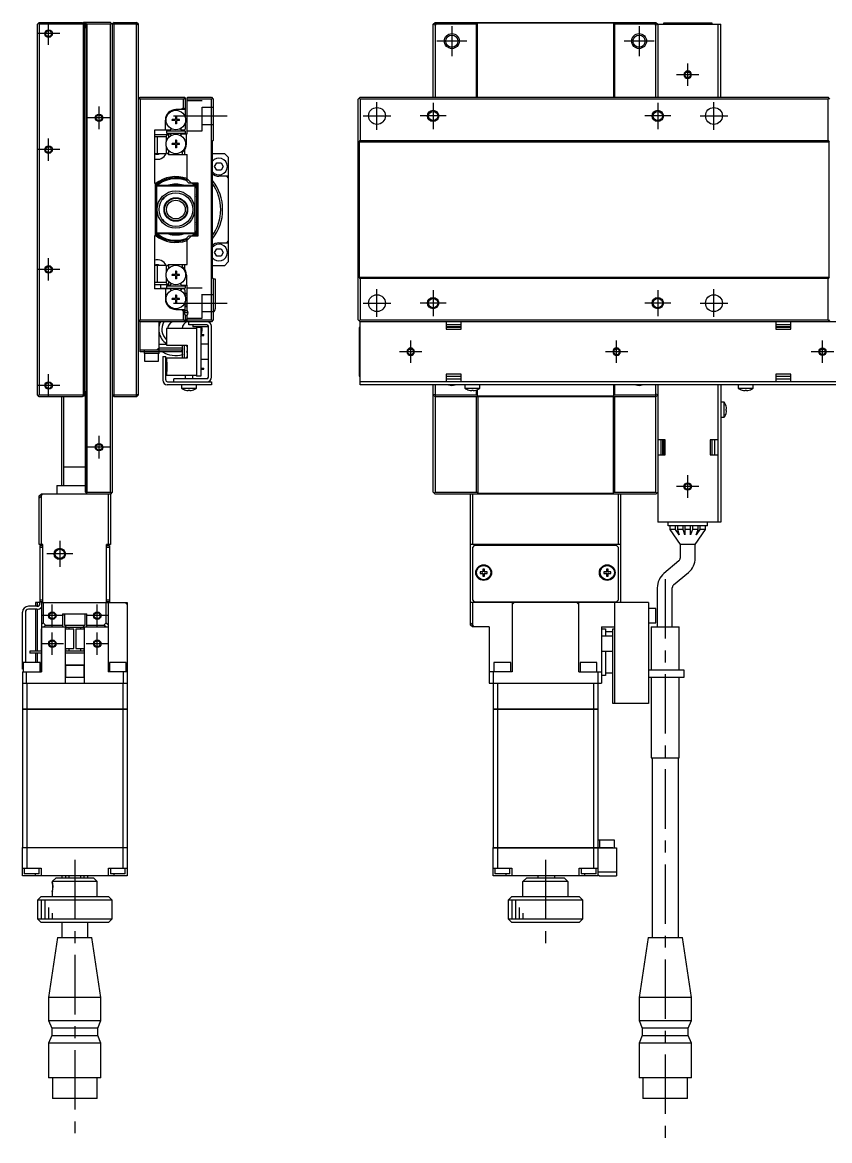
# Model space of a CAD drawing. Extents: x 0 to 790, y -8 to 458.
# Drawn here: x 405.6 to 621.2, y 79.2 to 378 of the extents above; entities that cross this region are included whole.
import ezdxf

# ---------------------------------------------------------------- set-up
doc = ezdxf.new("R2010")
doc.units = 0
doc.header["$LTSCALE"] = 0.5
doc.linetypes.add('CENTER', pattern=[50.8, 31.75, -6.35, 6.35, -6.35])
doc.linetypes.add('DASHED', pattern=[19.05, 12.7, -6.35])
for name, color, linetype in [('MSM_CENTER', 1, 'CENTER'), ('MSM_CONTINUOUS', 7, 'CONTINUOUS'), ('MSM_DASHED', 4, 'DASHED'), ('MSM_NARROW', 5, 'CONTINUOUS')]:
    doc.layers.add(name, color=color, linetype=linetype)

msp = doc.modelspace()

# ---------------------------------------------------------------- linework, layer by layer
at = {"layer": 'MSM_CENTER'}
for p, q in [((412.61, 372), (412.61, 378)), ((520.33, 377), (520.33, 369)), ((570.33, 377), (570.33, 369)), ((415.61, 375), (409.61, 375)), ((524.33, 373), (516.33, 373)), ((574.33, 373), (566.33, 373)), ((583.33, 361), (583.33, 367)), ((586.33, 364), (580.33, 364)), ((500.33, 349.3), (500.33, 356.7)), ((515.33, 356.5), (515.33, 349.5)), ((575.33, 356.5), (575.33, 349.5)), ((590.33, 349.3), (590.33, 356.7)), ((426.11, 349.5), (426.11, 355.5)), ((445.98, 353), (460.3, 353)), ((496.63, 353), (504.03, 353)), ((518.83, 353), (511.83, 353)), ((578.83, 353), (571.83, 353)), ((586.63, 353), (594.03, 353)), ((429.11, 352.5), (423.11, 352.5)), ((412.61, 341), (412.61, 347)), ((415.61, 344), (409.61, 344)), ((412.61, 309), (412.61, 315)), ((415.61, 312), (409.61, 312)), ((500.33, 299.3), (500.33, 306.7)), ((515.33, 306.5), (515.33, 299.5)), ((575.33, 306.5), (575.33, 299.5)), ((590.33, 299.3), (590.33, 306.7)), ((445.98, 303), (460.3, 303)), ((496.63, 303), (504.03, 303)), ((518.83, 303), (511.83, 303)), ((578.83, 303), (571.83, 303)), ((586.63, 303), (594.03, 303)), ((509.33, 287), (509.33, 293)), ((564.33, 287), (564.33, 293)), ((619.33, 287), (619.33, 293)), ((512.33, 290), (506.33, 290)), ((567.33, 290), (561.33, 290)), ((622.33, 290), (616.33, 290)), ((412.61, 278), (412.61, 284)), ((415.61, 281), (409.61, 281)), ((426.11, 261.5), (426.11, 267.5)), ((429.11, 264.5), (423.11, 264.5)), ((583.33, 251), (583.33, 257)), ((586.33, 254), (580.33, 254)), ((415.61, 239.5), (415.61, 232.5)), ((419.11, 236), (412.11, 236)), ((577.33, 229.25), (577.33, 79.25)), ((413.61, 216.5), (413.61, 222.5)), ((425.61, 216.5), (425.61, 222.5)), ((416.61, 219.5), (410.61, 219.5)), ((428.61, 219.5), (422.61, 219.5)), ((413.61, 209), (413.61, 215)), ((425.61, 209), (425.61, 215)), ((416.61, 212), (410.61, 212)), ((428.61, 212), (422.61, 212)), ((419.61, 154.25), (419.61, 79.25)), ((545.33, 154.25), (545.33, 129.25))]:
    msp.add_line(p, q, dxfattribs=at)
at = {"layer": 'MSM_CONTINUOUS'}
for p, q in [((409.61, 377.5), (410.11, 378)), ((409.61, 278.5), (409.61, 377.5)), ((410.11, 377.5), (409.86, 377.75)), ((410.11, 378), (421.61, 378)), ((410.11, 377.5), (410.11, 278.5)), ((421.91, 377.5), (410.11, 377.5)), ((421.61, 378), (422.11, 377.5)), ((421.71, 377.9), (421.91, 377.9)), ((421.81, 377.9), (421.91, 378)), ((429.11, 378), (421.91, 378)), ((422.01, 377.6), (421.91, 377.5)), ((421.91, 278.5), (421.91, 377.5)), ((422.11, 377.5), (422.11, 278.5)), ((422.11, 376.6), (422.41, 376.6)), ((422.21, 376.9), (422.21, 377.6)), ((422.41, 376.6), (422.41, 378)), ((422.61, 252.4), (422.61, 378)), ((422.81, 377.5), (422.61, 377.7)), ((422.81, 377.5), (422.81, 252.5)), ((429.11, 377.5), (422.81, 377.5)), ((429.11, 378), (429.61, 377.5)), ((429.36, 377.75), (429.11, 377.5)), ((429.11, 252.5), (429.11, 377.5)), ((430.11, 378), (429.61, 377.5)), ((429.61, 377.5), (429.61, 252.5)), ((436.11, 377.5), (429.61, 377.5)), ((430.11, 378), (436.11, 378)), ((430.11, 278), (430.11, 378)), ((436.61, 377.5), (436.11, 378)), ((436.11, 278), (436.11, 378)), ((436.61, 377.29), (436.11, 377.5)), ((436.61, 278.5), (436.61, 377.5)), ((515.33, 377.5), (515.83, 378)), ((515.33, 358), (515.33, 377.5)), ((515.83, 377.29), (515.33, 377.5)), ((516.04, 377.5), (515.83, 378)), ((515.83, 378), (574.83, 378)), ((516.04, 377.5), (515.83, 377.29)), ((515.83, 377.29), (515.83, 358)), ((526.88, 377.5), (516.04, 377.5)), ((526.88, 377.5), (527.18, 377.8)), ((526.88, 358), (526.88, 377.5)), ((527.18, 358), (527.18, 377.8)), ((563.48, 377.8), (527.18, 377.8)), ((563.48, 377.8), (563.48, 358)), ((563.48, 377.8), (563.78, 377.5)), ((563.78, 377.5), (563.78, 358)), ((574.63, 377.5), (563.78, 377.5)), ((574.83, 378), (574.63, 377.5)), ((574.83, 377.29), (574.63, 377.5)), ((574.83, 378), (575.33, 377.5)), ((575.33, 377.5), (574.83, 377.29)), ((574.83, 358), (574.83, 377.29)), ((575.33, 377.5), (575.33, 358)), ((575.33, 377.5), (592.13, 377.5)), ((576.83, 377.8), (576.83, 377.5)), ((589.83, 377.8), (576.83, 377.8)), ((589.83, 377.5), (589.83, 377.8)), ((591.33, 377.5), (591.33, 358)), ((592.13, 358), (592.13, 377.5)), ((436.61, 357.5), (437.11, 358)), ((437.11, 357.5), (436.86, 357.75)), ((437.11, 358), (448.91, 358)), ((437.11, 357.5), (437.11, 298.5)), ((448.61, 357.5), (437.11, 357.5)), ((449.01, 357.9), (448.61, 357.5)), ((448.61, 355.2), (448.61, 357.5)), ((449.11, 357.8), (448.91, 358)), ((449.11, 357.8), (449.11, 352.61)), ((449.61, 357.8), (449.81, 358)), ((449.61, 348.2), (449.61, 357.8)), ((456.11, 357.5), (449.61, 357.5)), ((449.81, 358), (456.11, 358)), ((456.11, 358), (456.61, 357.5)), ((456.36, 357.75), (456.11, 357.5)), ((456.11, 298.5), (456.11, 357.5)), ((456.61, 357.5), (456.61, 346.4)), ((495.83, 358), (495.33, 357.5)), ((495.33, 298.5), (495.33, 357.5)), ((495.58, 357.75), (495.83, 357.5)), ((495.83, 358), (620.83, 358)), ((620.83, 357.5), (495.83, 357.5)), ((495.83, 357.5), (495.83, 346.4)), ((621.33, 357.5), (620.83, 358)), ((620.83, 357.5), (621.08, 357.75)), ((620.83, 346.4), (620.83, 357.5)), ((446.76, 352.9), (446.47, 352.9)), ((446.47, 352.9), (446.47, 352.1)), ((449.11, 354.7), (446.61, 354.7)), ((446.76, 352.9), (446.76, 352.1)), ((448.61, 355.2), (448.11, 354.7)), ((448.97, 354.7), (448.61, 355.2)), ((443.81, 349.2), (443.81, 351.9)), ((445.29, 349.58), (445.07, 349.2)), ((446.41, 352.04), (445.61, 352.04)), ((445.61, 351.75), (445.61, 352.04)), ((446.41, 351.75), (445.61, 351.75)), ((446.14, 352.04), (446.14, 351.75)), ((446.76, 352.37), (446.47, 352.37)), ((446.47, 351.69), (446.47, 350.9)), ((446.47, 351.43), (446.76, 351.43)), ((446.76, 350.9), (446.47, 350.9)), ((446.76, 351.69), (446.76, 350.9)), ((447.61, 352.04), (446.82, 352.04)), ((447.61, 351.75), (446.82, 351.75)), ((447.08, 352.04), (447.08, 351.75)), ((447.61, 351.75), (447.61, 352.04)), ((449.11, 351.19), (449.11, 349.5)), ((440.91, 349.2), (440.91, 335)), ((445.07, 349.2), (440.91, 349.2)), ((440.91, 348), (444.41, 348)), ((444.11, 347.45), (440.91, 347.45)), ((441.61, 347.45), (441.61, 342.95)), ((444.11, 349), (444.11, 348.4)), ((444.11, 349), (449.11, 349)), ((444.11, 348.4), (449.11, 348.4)), ((444.61, 348.2), (444.11, 347.7)), ((444.11, 346.21), (444.11, 347.7)), ((444.61, 348.2), (444.61, 347.16)), ((444.61, 348.2), (445.07, 348.2)), ((445.07, 348.2), (445.15, 348.06)), ((445.18, 348), (445.19, 348)), ((447.94, 347.82), (448.16, 348.2)), ((448.04, 348), (448.04, 348)), ((448.16, 349.2), (448.08, 349.34)), ((448.81, 349.2), (448.16, 349.2)), ((448.16, 348.2), (449.61, 348.2)), ((448.81, 349.2), (449.11, 349.5)), ((449.11, 349), (449.11, 348.4)), ((449.41, 345.5), (449.41, 348.2)), ((444.11, 342.95), (444.11, 344.79)), ((444.61, 343.84), (444.61, 342.7)), ((446.41, 345.64), (445.61, 345.64)), ((445.61, 345.35), (445.61, 345.64)), ((446.41, 345.35), (445.61, 345.35)), ((446.14, 345.64), (446.14, 345.35)), ((446.76, 346.5), (446.47, 346.5)), ((446.47, 346.5), (446.47, 345.7)), ((446.76, 345.97), (446.47, 345.97)), ((446.47, 345.29), (446.47, 344.5)), ((446.47, 345.03), (446.76, 345.03)), ((446.76, 344.5), (446.47, 344.5)), ((446.76, 346.5), (446.76, 345.7)), ((446.76, 345.29), (446.76, 344.5)), ((447.61, 345.64), (446.82, 345.64)), ((447.61, 345.35), (446.82, 345.35)), ((447.08, 345.64), (447.08, 345.35)), ((447.61, 345.35), (447.61, 345.64)), ((448.91, 343.9), (448.91, 342.7)), ((456.31, 346.1), (456.61, 346.4)), ((456.31, 346.1), (456.31, 309.9)), ((495.53, 346.1), (495.83, 346.4)), ((495.53, 346.1), (621.13, 346.1)), ((495.53, 346.1), (495.53, 309.9)), ((495.83, 346.4), (620.83, 346.4)), ((620.83, 346.4), (621.13, 346.1)), ((621.13, 309.9), (621.13, 346.1)), ((440.91, 342.95), (444.11, 342.95)), ((444.11, 343.2), (444.61, 342.7)), ((444.61, 342.7), (449.61, 342.7)), ((448.41, 342.7), (448.41, 343.36)), ((449.61, 335.5), (449.61, 342.7)), ((456.31, 343), (459.61, 343)), ((460.61, 342), (459.61, 343)), ((460.61, 342), (460.61, 314)), ((456.96, 339.5), (457.54, 340.5)), ((457.54, 338.5), (456.96, 339.5)), ((457.54, 340.5), (458.69, 340.5)), ((458.69, 338.5), (457.54, 338.5)), ((458.69, 340.5), (459.27, 339.5)), ((459.27, 339.5), (458.69, 338.5)), ((440.91, 335), (441.11, 335)), ((441.11, 335), (441.11, 321)), ((449.61, 336.21), (450.82, 335)), ((450.11, 335), (449.61, 335.5)), ((452.61, 335), (450.11, 335)), ((452.61, 321), (452.61, 335)), ((460.61, 336.9), (458.11, 336.9)), ((460.11, 336.9), (460.61, 336.4)), ((441.11, 333.7), (441.91, 334.5)), ((441.41, 334), (441.41, 322)), ((451.61, 334.2), (441.61, 334.2)), ((441.91, 334.5), (451.31, 334.5)), ((451.31, 334.5), (452.11, 333.7)), ((451.81, 322), (451.81, 334)), ((452.11, 333.7), (452.11, 322.3)), ((443.05, 330.75), (443.19, 330.75)), ((443.19, 330.75), (443.41, 330.97)), ((443.19, 330.75), (443.19, 330.92)), ((443.41, 331.16), (443.41, 330.97)), ((443.19, 325.25), (443.05, 325.25)), ((443.19, 325.08), (443.19, 325.25)), ((443.41, 325.02), (443.19, 325.25)), ((443.41, 325.02), (443.41, 324.84)), ((441.11, 321), (440.91, 321)), ((440.91, 321), (440.91, 306.8)), ((441.11, 322.3), (441.91, 321.5)), ((441.61, 321.8), (451.61, 321.8)), ((451.31, 321.5), (441.91, 321.5)), ((450.82, 321), (449.61, 319.79)), ((449.61, 320.5), (450.11, 321)), ((449.61, 313.3), (449.61, 320.5)), ((450.11, 321), (452.61, 321)), ((451.31, 321.5), (452.11, 322.3)), ((456.96, 316.5), (457.54, 317.5)), ((457.54, 317.5), (458.69, 317.5)), ((458.11, 319.1), (460.61, 319.1)), ((458.69, 317.5), (459.27, 316.5)), ((460.61, 319.6), (460.11, 319.1)), ((457.54, 315.5), (456.96, 316.5)), ((458.69, 315.5), (457.54, 315.5)), ((459.27, 316.5), (458.69, 315.5)), ((459.61, 313), (460.61, 314)), ((444.11, 313.05), (440.91, 313.05)), ((441.61, 313.05), (441.61, 308.55)), ((444.61, 313.3), (444.11, 312.8)), ((444.11, 311.21), (444.11, 313.05)), ((444.61, 313.3), (444.61, 312.16)), ((444.61, 313.3), (449.61, 313.3)), ((446.76, 311.5), (446.47, 311.5)), ((446.47, 311.5), (446.47, 310.7)), ((446.76, 310.97), (446.47, 310.97)), ((446.76, 311.5), (446.76, 310.7)), ((448.41, 312.64), (448.41, 313.3)), ((448.91, 313.3), (448.91, 312.1)), ((459.61, 313), (456.31, 313)), ((440.91, 308.55), (444.11, 308.55)), ((440.91, 308), (444.41, 308)), ((442.61, 306.8), (442.61, 308)), ((444.11, 308.3), (444.11, 309.79)), ((444.11, 308.3), (444.61, 307.8)), ((444.61, 308.84), (444.61, 307.8)), ((444.61, 307.8), (444.61, 307.6)), ((444.61, 307.8), (445.07, 307.8)), ((445.15, 307.94), (445.07, 307.8)), ((445.18, 308), (445.19, 308)), ((446.41, 310.64), (445.61, 310.64)), ((445.61, 310.35), (445.61, 310.64)), ((446.41, 310.35), (445.61, 310.35)), ((446.14, 310.64), (446.14, 310.35)), ((446.47, 310.29), (446.47, 309.5)), ((446.47, 310.03), (446.76, 310.03)), ((446.76, 309.5), (446.47, 309.5)), ((446.76, 310.29), (446.76, 309.5)), ((447.61, 310.64), (446.82, 310.64)), ((447.61, 310.35), (446.82, 310.35)), ((447.08, 310.64), (447.08, 310.35)), ((447.61, 310.35), (447.61, 310.64)), ((448.16, 307.8), (447.94, 308.18)), ((448.04, 308), (448.04, 308)), ((448.04, 308), (448.04, 308)), ((448.16, 307.8), (449.61, 307.8)), ((448.54, 307.6), (448.54, 307.8)), ((449.41, 310.5), (449.41, 307.8)), ((449.61, 301.06), (449.61, 307.8)), ((456.61, 309.6), (456.31, 309.9)), ((456.61, 309.6), (456.61, 298.5)), ((456.61, 309.5), (457.11, 309.5)), ((457.11, 309.5), (457.11, 301.5)), ((495.53, 309.9), (621.13, 309.9)), ((495.83, 309.6), (495.53, 309.9)), ((495.83, 309.6), (495.83, 298.5)), ((620.83, 309.6), (495.83, 309.6)), ((621.13, 309.9), (620.83, 309.6)), ((620.83, 298.5), (620.83, 309.6)), ((445.07, 306.8), (440.91, 306.8)), ((444.19, 306.92), (442.61, 306.92)), ((443.81, 306.8), (443.81, 304.1)), ((444.11, 307.6), (444.11, 307)), ((444.11, 307.6), (449.11, 307.6)), ((444.11, 307), (449.11, 307)), ((444.31, 307), (444.26, 306.95)), ((445.07, 306.8), (445.29, 306.42)), ((446.76, 305.1), (446.47, 305.1)), ((446.47, 305.1), (446.47, 304.3)), ((446.76, 305.1), (446.76, 304.3)), ((448.04, 306.6), (448.04, 306.58)), ((448.08, 306.66), (448.16, 306.8)), ((448.81, 306.8), (448.16, 306.8)), ((448.54, 306.8), (448.54, 307)), ((449.11, 306.5), (448.81, 306.8)), ((449.11, 307.6), (449.11, 307)), ((449.11, 304.81), (449.11, 306.5)), ((449.61, 305.6), (449.11, 305.6)), ((449.61, 305.1), (449.11, 305.1)), ((446.41, 304.24), (445.61, 304.24)), ((445.61, 303.95), (445.61, 304.24)), ((446.41, 303.95), (445.61, 303.95)), ((446.14, 304.24), (446.14, 303.95)), ((446.76, 304.57), (446.47, 304.57)), ((446.47, 303.89), (446.47, 303.1)), ((446.47, 303.63), (446.76, 303.63)), ((446.76, 303.1), (446.47, 303.1)), ((446.76, 303.89), (446.76, 303.1)), ((447.61, 304.24), (446.82, 304.24)), ((447.61, 303.95), (446.82, 303.95)), ((447.08, 304.24), (447.08, 303.95)), ((447.61, 303.95), (447.61, 304.24)), ((449.11, 301.06), (449.11, 303.39)), ((449.61, 302), (449.11, 302)), ((446.61, 301.3), (449.11, 301.3)), ((448.11, 301.3), (448.61, 300.8)), ((448.61, 300.8), (448.97, 301.3)), ((448.61, 298.5), (448.61, 300.8)), ((448.87, 300.5), (449.86, 300.5)), ((449.06, 301), (449.66, 301)), ((449.11, 299.74), (449.11, 298.2)), ((449.61, 298.2), (449.61, 299.74)), ((437.11, 298), (436.61, 298.5)), ((436.86, 298.25), (437.11, 298.5)), ((437.11, 298.5), (448.61, 298.5)), ((448.91, 298), (437.11, 298)), ((437.11, 290), (437.11, 298)), ((442.11, 289.5), (442.11, 298)), ((452.11, 296.25), (444.11, 296.25)), ((444.11, 296.25), (444.11, 291.75)), ((448.61, 298.5), (449.01, 298.1)), ((448.91, 298), (449.11, 298.2)), ((449.68, 298.13), (449.04, 298.13)), ((449.61, 298.5), (456.11, 298.5)), ((449.81, 298), (449.61, 298.2)), ((456.11, 298), (449.81, 298)), ((450.11, 297.2), (450.11, 298)), ((454.91, 297.2), (450.11, 297.2)), ((451.11, 297.2), (451.11, 296.7)), ((455.11, 296.7), (451.11, 296.7)), ((453.31, 296.5), (452.11, 296.5)), ((452.11, 296.5), (452.11, 283.5)), ((453.31, 296.5), (453.31, 283.5)), ((455.11, 296.7), (455.11, 297.15)), ((455.31, 283.2), (455.31, 296.8)), ((456.11, 298.5), (456.36, 298.25)), ((456.61, 298.5), (456.11, 298)), ((456.11, 283.2), (456.11, 296.8)), ((495.33, 298.5), (495.83, 298)), ((495.83, 296.5), (495.53, 296.5)), ((495.53, 296.5), (495.53, 283.5)), ((495.83, 298.5), (495.58, 298.25)), ((495.83, 298.5), (620.83, 298.5)), ((628.83, 298), (495.83, 298)), ((495.83, 281.2), (495.83, 298)), ((518.83, 298), (518.83, 296)), ((522.83, 297.2), (518.83, 297.2)), ((522.83, 296.7), (518.83, 296.7)), ((522.83, 296.5), (518.83, 296.5)), ((518.83, 296), (522.83, 296)), ((522.83, 296), (522.83, 298)), ((606.83, 298), (606.83, 296)), ((610.83, 297.2), (606.83, 297.2)), ((610.83, 296.7), (606.83, 296.7)), ((610.83, 296.5), (606.83, 296.5)), ((606.83, 296), (610.83, 296)), ((610.83, 296), (610.83, 298)), ((621.08, 298.25), (620.83, 298.5)), ((620.83, 298), (621.33, 298.5)), ((453.31, 294.62), (454.11, 294.62)), ((453.31, 294.37), (454.11, 294.37)), ((454.11, 294.37), (454.11, 294.62)), ((437.11, 290.5), (448.11, 290.5)), ((448.11, 290), (437.11, 290)), ((438.11, 290.5), (438.11, 289.5)), ((442.11, 291), (441.61, 290.5)), ((442.11, 292), (444.11, 292)), ((448.26, 291), (442.11, 291)), ((444.11, 291.75), (449.61, 291.75)), ((448.11, 290.5), (448.11, 290)), ((448.26, 291.75), (448.26, 290)), ((448.41, 288.25), (448.41, 291.75)), ((448.91, 288.25), (448.91, 291.75)), ((449.61, 291.75), (449.61, 288.25)), ((455.31, 292), (453.31, 292)), ((442.11, 289.5), (438.11, 289.5)), ((438.21, 289.5), (438.21, 287.5)), ((438.21, 287.5), (442.01, 287.5)), ((442.01, 287.5), (442.01, 289.5)), ((443.11, 288.7), (443.91, 288.7)), ((443.11, 288.7), (443.11, 282.4)), ((443.91, 282.5), (443.91, 288.7)), ((449.61, 288.25), (444.11, 288.25)), ((444.11, 288.25), (444.11, 287.25)), ((444.11, 287.25), (444.21, 287.25)), ((444.21, 287.25), (444.21, 284.75)), ((453.31, 288), (455.31, 288)), ((444.21, 286.45), (444.11, 286.45)), ((444.11, 286.45), (444.11, 285.55)), ((444.21, 286.07), (444.11, 286.07)), ((444.21, 285.92), (444.11, 285.92)), ((444.21, 285.55), (444.11, 285.55)), ((444.11, 284.75), (444.21, 284.75)), ((444.11, 284.75), (444.11, 283.75)), ((453.31, 285.62), (454.11, 285.62)), ((453.31, 285.37), (454.11, 285.37)), ((454.11, 285.37), (454.11, 285.62)), ((522.83, 284), (518.83, 284)), ((518.83, 284), (518.83, 282)), ((522.83, 282), (522.83, 284)), ((610.83, 284), (606.83, 284)), ((606.83, 284), (606.83, 282)), ((610.83, 282), (610.83, 284)), ((444.11, 283.75), (452.11, 283.75)), ((456.11, 281.2), (444.31, 281.2)), ((444.41, 282), (456.11, 282)), ((446.11, 282), (446.11, 282.8)), ((454.91, 282.8), (446.11, 282.8)), ((448.11, 281.2), (448.11, 280.3)), ((449.11, 283.75), (449.11, 282.8)), ((451.11, 282.8), (451.11, 283.75)), ((453.31, 283.5), (452.11, 283.5)), ((452.11, 280.3), (452.11, 281.2)), ((456.11, 282), (456.11, 281.2)), ((495.53, 283.5), (495.83, 283.5)), ((628.83, 282), (495.83, 282)), ((628.83, 281.2), (495.83, 281.2)), ((515.33, 252.5), (515.33, 281.2)), ((515.83, 281.2), (515.83, 278.71)), ((518.83, 283.5), (522.83, 283.5)), ((518.83, 282.8), (522.83, 282.8)), ((523.83, 281.2), (523.83, 280.3)), ((527.83, 280.3), (527.83, 281.2)), ((563.48, 281.2), (563.48, 278.2)), ((563.78, 281.2), (563.78, 278.5)), ((574.83, 278.71), (574.83, 281.2)), ((575.33, 281.2), (575.33, 244.5)), ((591.33, 281.2), (591.33, 244.5)), ((592.13, 281.2), (592.13, 244.5)), ((596.83, 281.2), (596.83, 280.3)), ((600.83, 280.3), (600.83, 281.2)), ((606.83, 283.5), (610.83, 283.5)), ((606.83, 282.8), (610.83, 282.8)), ((410.11, 278), (409.61, 278.5)), ((409.86, 278.25), (410.11, 278.5)), ((410.11, 278.5), (421.91, 278.5)), ((421.61, 278), (410.11, 278)), ((416.11, 254.3), (416.11, 278)), ((416.61, 278), (416.61, 254.3)), ((422.11, 278.5), (421.61, 278)), ((421.91, 278.1), (421.71, 278.1)), ((421.91, 278.5), (422.01, 278.4)), ((422.11, 279.4), (422.51, 279.4)), ((422.21, 278.4), (422.21, 279.1)), ((422.51, 252.5), (422.51, 279.4)), ((429.61, 278.5), (430.11, 278)), ((429.61, 278.5), (436.11, 278.5)), ((436.11, 278), (430.11, 278)), ((436.11, 278.5), (436.61, 278.71)), ((436.11, 278), (436.61, 278.5)), ((448.11, 280.3), (452.11, 280.3)), ((449.16, 279.74), (449.18, 279.74)), ((449.91, 279.74), (450.31, 279.74)), ((449.91, 279.61), (449.91, 279.74)), ((450.31, 279.74), (450.31, 279.61)), ((451.04, 279.74), (451.06, 279.74)), ((515.33, 278.5), (515.83, 278.71)), ((515.83, 278), (515.33, 278.5)), ((515.83, 278.71), (516.04, 278.5)), ((515.83, 278), (516.04, 278.5)), ((515.83, 278), (515.83, 252.5)), ((574.83, 278), (515.83, 278)), ((516.04, 278.5), (526.88, 278.5)), ((523.83, 280.3), (527.83, 280.3)), ((524.88, 279.74), (524.9, 279.74)), ((525.63, 279.74), (526.03, 279.74)), ((525.63, 279.61), (525.63, 279.74)), ((526.03, 279.74), (526.03, 279.61)), ((526.76, 279.74), (526.78, 279.74)), ((526.88, 278.5), (526.88, 279.78)), ((527.18, 278.2), (526.88, 278.5)), ((526.93, 252.5), (526.93, 278)), ((527.18, 278.2), (527.18, 279.9)), ((527.18, 278.2), (563.48, 278.2)), ((527.23, 278), (527.23, 252.2)), ((563.43, 278), (563.43, 252.2)), ((563.78, 278.5), (563.48, 278.2)), ((563.73, 278), (563.73, 252.5)), ((563.78, 278.5), (574.63, 278.5)), ((574.63, 278.5), (574.83, 278.71)), ((574.63, 278.5), (574.83, 278)), ((575.33, 278.5), (574.83, 278.71)), ((575.33, 278.5), (574.83, 278)), ((574.83, 252.5), (574.83, 278)), ((596.83, 280.3), (600.83, 280.3)), ((597.88, 279.74), (597.9, 279.74)), ((598.63, 279.74), (599.03, 279.74)), ((598.63, 279.61), (598.63, 279.74)), ((599.03, 279.74), (599.03, 279.61)), ((599.76, 279.74), (599.78, 279.74)), ((593.03, 276.5), (592.13, 276.5)), ((593.03, 272.5), (593.03, 276.5)), ((593.59, 275.43), (593.59, 275.45)), ((592.13, 272.5), (593.03, 272.5)), ((593.59, 274.7), (593.72, 274.7)), ((593.59, 274.3), (593.59, 274.7)), ((593.72, 274.3), (593.59, 274.3)), ((593.59, 273.55), (593.59, 273.57)), ((577.33, 266.5), (575.33, 266.5)), ((576.13, 266.5), (576.13, 262.5)), ((576.63, 266.5), (576.63, 262.5)), ((576.83, 266.5), (576.83, 262.5)), ((577.33, 262.5), (577.33, 266.5)), ((589.33, 266.5), (589.33, 262.5)), ((591.33, 266.5), (589.33, 266.5)), ((589.83, 262.5), (589.83, 266.5)), ((590.53, 262.5), (590.53, 266.5)), ((575.33, 262.5), (577.33, 262.5)), ((589.33, 262.5), (591.33, 262.5)), ((416.61, 259.3), (422.51, 259.3)), ((414.86, 254.3), (422.51, 254.3)), ((414.86, 254.3), (414.86, 252)), ((410.11, 251.5), (410.61, 252)), ((410.11, 238.5), (410.11, 251.5)), ((410.61, 251.39), (410.11, 250.89)), ((410.92, 252), (410.61, 251.39)), ((429.11, 252), (410.61, 252)), ((410.61, 251.39), (410.61, 238.5)), ((422.51, 252.5), (423.01, 252)), ((422.66, 252.35), (422.81, 252.5)), ((422.81, 252.5), (429.11, 252.5)), ((428.61, 238.5), (428.61, 252)), ((429.11, 252.5), (429.36, 252.25)), ((429.61, 252.5), (429.11, 252)), ((429.11, 252), (429.11, 238.5)), ((515.33, 252.5), (515.83, 252)), ((515.58, 252.25), (515.83, 252.5)), ((515.83, 252.5), (526.93, 252.5)), ((574.83, 252), (515.83, 252)), ((525.33, 217), (525.33, 252)), ((525.83, 252), (525.83, 238.5)), ((527.23, 252.2), (526.93, 252.5)), ((527.23, 252.2), (563.43, 252.2)), ((563.73, 252.5), (563.43, 252.2)), ((563.73, 252.5), (574.83, 252.5)), ((564.83, 238.5), (564.83, 252)), ((565.33, 252), (565.33, 223)), ((574.83, 252.5), (575.08, 252.25)), ((574.83, 252), (575.33, 252.5)), ((592.13, 244.5), (575.33, 244.5)), ((578.08, 243.5), (578.08, 244.5)), ((588.58, 243.5), (578.08, 243.5)), ((578.58, 243.5), (578.58, 242.5)), ((578.58, 242.5), (581.33, 238.5)), ((580.08, 242.5), (578.58, 242.5)), ((580.08, 242.5), (580.08, 243.5)), ((581.08, 241.05), (580.08, 242.5)), ((580.58, 243.5), (580.58, 242.5)), ((580.58, 242.5), (581.08, 241.05)), ((582.08, 242.5), (580.58, 242.5)), ((582.08, 242.5), (582.08, 243.5)), ((582.58, 241.05), (582.08, 242.5)), ((582.58, 243.5), (582.58, 241.05)), ((584.08, 242.5), (582.58, 242.5)), ((584.08, 241.05), (584.08, 243.5)), ((584.58, 242.5), (584.08, 241.05)), ((584.58, 243.5), (584.58, 242.5)), ((586.08, 242.5), (584.58, 242.5)), ((585.33, 238.5), (588.08, 242.5)), ((585.58, 241.05), (586.08, 242.5)), ((586.58, 242.5), (585.58, 241.05)), ((586.08, 242.5), (586.08, 243.5)), ((586.58, 243.5), (586.58, 242.5)), ((588.08, 242.5), (586.58, 242.5)), ((588.08, 242.5), (588.08, 243.5)), ((588.58, 243.5), (588.58, 244.5)), ((411.11, 238.5), (410.11, 238.5)), ((410.31, 238.2), (411.11, 238.2)), ((410.31, 238.2), (410.31, 222.8)), ((411.11, 237.7), (410.31, 237.7)), ((411.11, 223), (411.11, 238.5)), ((428.11, 223), (428.11, 238.5)), ((429.11, 238.5), (428.11, 238.5)), ((428.11, 238.2), (428.91, 238.2)), ((428.91, 237.7), (428.11, 237.7)), ((428.91, 238.2), (428.91, 223.2)), ((565.33, 238.5), (525.33, 238.5)), ((526.33, 238.2), (525.83, 237.7)), ((525.83, 237.7), (525.83, 223.7)), ((564.33, 238.2), (526.33, 238.2)), ((531.08, 238.5), (531.08, 238.2)), ((531.58, 238.5), (531.58, 238.2)), ((537.08, 238.2), (537.08, 238.5)), ((540.53, 238.5), (540.33, 238.3)), ((550.33, 238.3), (540.33, 238.3)), ((540.33, 238.3), (540.33, 238.2)), ((550.33, 238.3), (550.13, 238.5)), ((550.33, 238.2), (550.33, 238.3)), ((553.58, 238.5), (553.58, 238.2)), ((559.08, 238.2), (559.08, 238.5)), ((559.58, 238.2), (559.58, 238.5)), ((564.83, 237.7), (564.33, 238.2)), ((564.83, 223.7), (564.83, 237.7)), ((585.33, 238.5), (581.33, 238.5)), ((581.33, 238.5), (581.33, 234.9)), ((585.33, 234.9), (585.33, 238.5)), ((580.98, 234.13), (576.99, 230.79)), ((528.59, 231.24), (527.91, 231.24)), ((527.91, 230.76), (528.59, 230.76)), ((528.59, 231.92), (528.59, 231.24)), ((528.59, 230.76), (528.59, 230.08)), ((529.07, 231.24), (529.07, 231.92)), ((529.75, 231.24), (529.07, 231.24)), ((529.07, 230.76), (529.75, 230.76)), ((529.07, 230.08), (529.07, 230.76)), ((561.59, 231.24), (560.91, 231.24)), ((560.91, 230.76), (561.59, 230.76)), ((561.59, 231.92), (561.59, 231.24)), ((561.59, 230.76), (561.59, 230.08)), ((562.07, 231.24), (562.07, 231.92)), ((562.75, 231.24), (562.07, 231.24)), ((562.07, 230.76), (562.75, 230.76)), ((562.07, 230.08), (562.07, 230.76)), ((579.56, 227.72), (583.55, 231.07)), ((575.2, 226.96), (575.2, 216.5)), ((579.2, 216.5), (579.2, 226.96)), ((409.51, 222), (407.21, 222)), ((409.51, 221.2), (407.21, 221.2)), ((409.11, 223), (409.11, 222)), ((410.31, 223), (409.11, 223)), ((409.11, 221.2), (409.11, 210)), ((409.61, 222.01), (409.61, 223)), ((409.61, 210), (409.61, 221.2)), ((410.31, 223.7), (411.11, 223.7)), ((411.11, 223.2), (410.31, 223.2)), ((410.71, 223), (433.61, 223)), ((410.71, 223), (410.71, 204.5)), ((411.21, 223), (411.21, 217.61)), ((428.01, 217.61), (428.01, 223)), ((428.11, 223.7), (428.91, 223.7)), ((428.91, 223.2), (428.11, 223.2)), ((428.51, 223), (428.51, 204.5)), ((433.11, 223), (433.61, 222.5)), ((433.61, 223), (433.61, 194.55)), ((572.83, 223), (525.33, 223)), ((525.83, 223.7), (526.33, 223.2)), ((525.83, 223), (525.83, 217.11)), ((526.33, 223.2), (564.33, 223.2)), ((531.08, 223.2), (531.08, 223)), ((535.33, 223.2), (535.33, 223)), ((536.33, 223.2), (536.33, 223)), ((536.43, 222.5), (536.93, 223)), ((536.43, 223), (536.43, 204.5)), ((537.83, 223.2), (537.83, 223)), ((552.83, 223), (552.83, 223.2)), ((553.73, 223), (554.23, 222.5)), ((554.23, 204.5), (554.23, 223)), ((554.33, 223.2), (554.33, 223)), ((555.33, 223), (555.33, 223.2)), ((559.58, 223), (559.58, 223.2)), ((563.83, 196), (563.83, 223)), ((564.33, 223.2), (564.83, 223.7)), ((572.83, 223), (572.83, 196)), ((574.83, 221.4), (572.83, 221.4)), ((574.83, 217.6), (574.83, 221.4)), ((405.61, 205.2), (405.61, 220.4)), ((406.41, 220.4), (406.41, 207)), ((416.36, 220), (422.86, 220)), ((416.36, 220), (416.36, 216.5)), ((416.86, 220), (416.86, 217)), ((422.36, 217), (422.36, 220)), ((422.86, 216.5), (422.86, 220)), ((410.61, 216), (410.61, 210)), ((410.71, 216), (410.61, 216)), ((410.71, 217.11), (411.21, 217.61)), ((410.71, 216.5), (417.12, 216.5)), ((411.21, 217.61), (411.82, 217)), ((411.82, 217), (411.32, 216.5)), ((411.82, 217), (416.36, 217)), ((416.86, 217), (422.36, 217)), ((417.01, 216.5), (417.01, 201.5)), ((417.01, 216.4), (422.21, 216.4)), ((417.11, 216), (417.01, 216)), ((419.36, 215.9), (417.01, 215.9)), ((417.11, 216.4), (417.11, 215.9)), ((417.33, 217), (417.12, 216.5)), ((418.11, 215.9), (418.11, 216.4)), ((419.36, 210.7), (419.36, 215.9)), ((419.86, 215.9), (419.86, 210.7)), ((422.21, 215.9), (419.86, 215.9)), ((421.11, 216.4), (421.11, 215.9)), ((422.1, 216.5), (421.89, 217)), ((422.1, 216.5), (428.51, 216.5)), ((422.11, 215.9), (422.11, 216.4)), ((422.21, 216), (422.11, 216)), ((422.21, 201.5), (422.21, 216.5)), ((422.86, 217), (427.4, 217)), ((427.4, 217), (428.01, 217.61)), ((427.9, 216.5), (427.4, 217)), ((428.01, 217.61), (428.51, 217.11)), ((525.33, 217.61), (525.83, 217.11)), ((525.83, 216.5), (525.33, 217)), ((525.83, 217.11), (526.14, 216.5)), ((530.33, 216.5), (525.83, 216.5)), ((530.33, 216.5), (530.33, 201.5)), ((560.33, 216.5), (563.83, 216.5)), ((560.33, 216.5), (560.33, 201.5)), ((560.33, 216), (561.33, 216)), ((561.33, 216), (561.33, 214)), ((561.33, 215.25), (563.33, 215.25)), ((563.33, 196), (563.33, 216)), ((563.33, 216), (563.83, 216)), ((572.83, 217.6), (574.83, 217.6)), ((573.58, 216.5), (581.08, 216.5)), ((573.58, 216.5), (573.58, 205)), ((581.08, 205), (581.08, 216.5)), ((563.33, 214), (560.33, 214)), ((410.71, 210), (407.61, 210)), ((407.61, 210), (407.61, 209.5)), ((410.71, 209.5), (407.61, 209.5)), ((409.11, 209.5), (409.11, 207)), ((409.61, 207), (409.61, 209.5)), ((410.61, 209.5), (410.61, 204.5)), ((417.01, 210.7), (419.36, 210.7)), ((422.21, 210), (417.01, 210)), ((422.21, 209.5), (417.01, 209.5)), ((417.11, 210.7), (417.11, 210)), ((418.11, 210), (418.11, 210.7)), ((419.86, 210.7), (422.21, 210.7)), ((421.11, 210.7), (421.11, 210)), ((422.11, 210), (422.11, 210.7)), ((560.33, 210), (563.33, 210)), ((561.33, 210), (561.33, 203.5)), ((410.36, 207), (405.86, 207)), ((405.86, 207), (405.86, 204.5)), ((410.36, 204.5), (410.36, 207)), ((417.01, 206.4), (422.21, 206.4)), ((422.21, 206.2), (417.01, 206.2)), ((417.11, 206.2), (417.11, 203)), ((422.11, 203), (422.11, 206.2)), ((433.36, 207), (428.86, 207)), ((428.86, 207), (428.86, 204.5)), ((433.36, 204.5), (433.36, 207)), ((536.08, 207), (531.58, 207)), ((531.58, 207), (531.58, 204.5)), ((536.08, 204.5), (536.08, 207)), ((559.08, 207), (554.58, 207)), ((554.58, 207), (554.58, 204.5)), ((559.08, 204.5), (559.08, 207)), ((405.61, 205.7), (405.86, 205.7)), ((405.86, 205.2), (405.61, 205.2)), ((405.61, 204.5), (405.61, 194.55)), ((405.61, 204.5), (410.71, 204.5)), ((406.61, 204.5), (406.61, 201.5)), ((433.61, 204.5), (428.51, 204.5)), ((432.61, 201.5), (432.61, 204.5)), ((536.43, 204.5), (530.33, 204.5)), ((531.33, 204.5), (531.33, 194.55)), ((554.23, 204.5), (560.33, 204.5)), ((559.33, 204.5), (559.33, 194.55)), ((561.33, 203.5), (560.33, 203.5)), ((561.33, 204.25), (563.33, 204.25)), ((572.83, 205), (582.33, 205)), ((582.33, 205), (582.33, 203)), ((405.61, 201.5), (433.61, 201.5)), ((406.77, 201.5), (406.77, 194.55)), ((422.21, 203), (417.01, 203)), ((432.46, 201.5), (432.46, 194.55)), ((530.33, 201.5), (560.33, 201.5)), ((532.49, 201.5), (532.49, 194.55)), ((558.18, 201.5), (558.18, 194.55)), ((582.33, 203), (572.83, 203)), ((573.58, 203), (573.58, 181.5)), ((581.08, 181.5), (581.08, 203)), ((405.61, 194.55), (433.61, 194.55)), ((405.61, 194.5), (405.61, 157.55)), ((433.61, 194.5), (405.61, 194.5)), ((405.62, 194.5), (405.62, 194.55)), ((406.77, 194.5), (406.77, 194.55)), ((406.77, 194.5), (406.77, 157.55)), ((432.45, 194.5), (432.45, 194.55)), ((432.46, 194.5), (432.46, 157.55)), ((433.6, 194.5), (433.6, 194.55)), ((433.61, 194.5), (433.61, 157.55)), ((531.33, 194.55), (559.33, 194.55)), ((531.33, 194.5), (531.33, 157.55)), ((559.33, 194.5), (531.33, 194.5)), ((531.34, 194.5), (531.34, 194.55)), ((532.49, 194.5), (532.49, 194.55)), ((532.49, 194.5), (532.49, 157.55)), ((558.17, 194.5), (558.17, 194.55)), ((558.18, 194.5), (558.18, 157.55)), ((559.32, 194.5), (559.32, 194.55)), ((559.33, 194.5), (559.33, 157.55)), ((572.83, 196), (563.33, 196)), ((573.58, 181.5), (581.08, 181.5)), ((573.83, 181.5), (573.83, 133.5)), ((580.83, 133.5), (580.83, 181.5)), ((563.73, 159.5), (559.33, 159.5)), ((559.83, 157.55), (559.83, 159.5)), ((563.73, 157.5), (563.73, 159.5)), ((405.61, 157.55), (433.61, 157.55)), ((405.61, 150), (405.61, 157.5)), ((433.61, 157.5), (405.61, 157.5)), ((405.62, 157.5), (405.62, 157.55)), ((406.77, 157.5), (406.77, 157.55)), ((406.77, 157.5), (406.77, 152)), ((432.45, 157.5), (432.45, 157.55)), ((432.46, 157.5), (432.46, 152)), ((433.6, 157.5), (433.6, 157.55)), ((433.61, 157.5), (433.61, 150)), ((531.33, 157.55), (563.33, 157.55)), ((531.33, 157.5), (564.33, 157.5)), ((531.33, 150), (531.33, 157.5)), ((531.34, 157.5), (531.34, 157.55)), ((532.49, 157.5), (532.49, 157.55)), ((532.49, 157.5), (532.49, 152)), ((558.17, 157.5), (558.17, 157.55)), ((558.18, 157.5), (558.18, 152)), ((559.32, 157.5), (559.32, 157.55)), ((559.33, 157.5), (559.33, 150)), ((563.33, 157.55), (563.33, 157.5)), ((564.33, 157.5), (564.33, 151.05)), ((405.61, 152), (410.61, 152)), ((433.61, 150), (405.61, 150)), ((406.11, 152), (406.11, 150.5)), ((410.11, 150.5), (406.11, 150.5)), ((409.11, 150), (409.11, 150.5)), ((410.11, 150.5), (410.11, 152)), ((410.61, 152), (410.61, 150)), ((413.61, 148.5), (414.61, 149.5)), ((414.61, 149.5), (424.61, 149.5)), ((416.11, 150), (416.11, 149.5)), ((417.11, 150), (417.11, 149.5)), ((418.11, 149.5), (418.11, 150)), ((421.11, 150), (421.11, 149.5)), ((422.11, 149.5), (422.11, 150)), ((423.11, 149.5), (423.11, 150)), ((424.61, 149.5), (425.61, 148.5)), ((428.61, 150), (428.61, 152)), ((428.61, 152), (433.61, 152)), ((429.11, 152), (429.11, 150.5)), ((433.11, 150.5), (429.11, 150.5)), ((430.11, 150), (430.11, 150.5)), ((433.11, 150.5), (433.11, 152)), ((531.33, 152), (536.33, 152)), ((559.33, 150), (531.33, 150)), ((531.83, 152), (531.83, 150.5)), ((535.83, 150.5), (531.83, 150.5)), ((534.83, 150), (534.83, 150.5)), ((535.83, 150.5), (535.83, 152)), ((536.33, 152), (536.33, 150)), ((540.33, 149.5), (539.33, 148.5)), ((540.33, 149.5), (550.33, 149.5)), ((543.33, 150), (543.33, 149.5)), ((547.83, 149.5), (547.83, 150)), ((551.33, 148.5), (550.33, 149.5)), ((554.33, 150), (554.33, 152)), ((554.33, 152), (559.33, 152)), ((554.83, 152), (554.83, 150.5)), ((558.83, 150.5), (554.83, 150.5)), ((555.83, 150), (555.83, 150.5)), ((558.83, 150.5), (558.83, 152)), ((559.33, 151.05), (564.33, 151.05)), ((564.33, 151), (559.33, 151)), ((559.33, 150.2), (559.63, 150.2)), ((559.63, 150.2), (559.63, 150)), ((559.63, 150), (564.33, 150)), ((564.28, 151), (564.28, 151.05)), ((564.33, 151), (564.33, 150)), ((425.61, 148.5), (413.61, 148.5)), ((413.61, 148.25), (413.61, 148.25)), ((425.61, 144.5), (425.61, 148.5)), ((539.33, 144.5), (539.33, 148.5)), ((551.33, 148.5), (539.33, 148.5)), ((551.33, 148.5), (551.33, 144.5)), ((410.61, 144.5), (409.61, 143.5)), ((429.61, 143.5), (409.61, 143.5)), ((409.61, 143.5), (409.61, 138.5)), ((410.61, 144.5), (428.61, 144.5)), ((413.61, 145.5), (413.61, 144.5)), ((429.61, 143.5), (428.61, 144.5)), ((429.61, 138.5), (429.61, 143.5)), ((536.33, 144.5), (535.33, 143.5)), ((555.33, 143.5), (535.33, 143.5)), ((535.33, 143.5), (535.33, 138.5)), ((536.33, 144.5), (554.33, 144.5)), ((555.33, 143.5), (554.33, 144.5)), ((555.33, 138.5), (555.33, 143.5)), ((409.61, 138.5), (429.61, 138.5)), ((409.61, 138.5), (410.61, 137.5)), ((428.61, 137.5), (410.61, 137.5)), ((416.11, 137.5), (416.11, 133.5)), ((423.11, 133.5), (423.11, 137.5)), ((428.61, 137.5), (429.61, 138.5)), ((535.33, 138.5), (555.33, 138.5)), ((535.33, 138.5), (536.33, 137.5)), ((554.33, 137.5), (536.33, 137.5)), ((554.33, 137.5), (555.33, 138.5)), ((415.04, 133.5), (412.61, 117.5)), ((415.04, 133.5), (424.18, 133.5)), ((426.61, 117.5), (424.18, 133.5)), ((572.76, 133.5), (570.33, 117.5)), ((572.76, 133.5), (581.9, 133.5)), ((584.33, 117.5), (581.9, 133.5)), ((426.61, 117.5), (412.61, 117.5)), ((412.61, 117.5), (412.61, 111.3)), ((426.61, 111.3), (426.61, 117.5)), ((570.33, 117.5), (570.33, 111.3)), ((584.33, 117.5), (570.33, 117.5)), ((584.33, 111.3), (584.33, 117.5)), ((412.61, 111.3), (426.61, 111.3)), ((412.61, 111.3), (413.46, 109.3)), ((425.76, 109.3), (426.61, 111.3)), ((570.33, 111.3), (571.18, 109.3)), ((570.33, 111.3), (584.33, 111.3)), ((583.48, 109.3), (584.33, 111.3)), ((425.76, 109.3), (413.46, 109.3)), ((413.46, 109.3), (413.46, 107.3)), ((425.76, 107.3), (425.76, 109.3)), ((571.18, 109.3), (571.18, 107.3)), ((583.48, 109.3), (571.18, 109.3)), ((583.48, 107.3), (583.48, 109.3)), ((413.46, 107.3), (412.61, 105.3)), ((426.61, 105.3), (412.61, 105.3)), ((412.61, 105.3), (412.61, 96)), ((413.46, 107.3), (425.76, 107.3)), ((426.61, 105.3), (425.76, 107.3)), ((426.61, 96), (426.61, 105.3)), ((571.18, 107.3), (570.33, 105.3)), ((570.33, 105.3), (570.33, 96)), ((584.33, 105.3), (570.33, 105.3)), ((571.18, 107.3), (583.48, 107.3)), ((584.33, 105.3), (583.48, 107.3)), ((584.33, 96), (584.33, 105.3)), ((426.61, 96), (412.61, 96)), ((413.66, 96), (413.66, 90.5)), ((425.56, 90.5), (425.56, 96)), ((584.33, 96), (570.33, 96)), ((571.38, 96), (571.38, 90.5)), ((583.28, 90.5), (583.28, 96)), ((425.56, 90.5), (413.66, 90.5)), ((583.28, 90.5), (571.38, 90.5))]:
    msp.add_line(p, q, dxfattribs=at)
for centre, radius in [((412.61, 375), 0.783), ((520.33, 373), 1.62), ((570.33, 373), 1.62), ((583.33, 364), 0.783), ((426.11, 352.5), 0.783), ((446.61, 351.9), 2.6), ((500.33, 353), 2.25), ((515.33, 353), 1.23), ((575.33, 353), 1.23), ((590.33, 353), 2.25), ((446.61, 345.5), 2.6), ((412.61, 344), 0.783), ((446.61, 328), 5), ((446.61, 328), 4.5), ((446.61, 328), 3.15), ((446.61, 328), 3), ((412.61, 312), 0.783), ((446.61, 310.5), 2.6), ((446.61, 304.1), 2.6), ((500.33, 303), 2.25), ((590.33, 303), 2.25), ((515.33, 303), 1.23), ((575.33, 303), 1.23), ((509.33, 290), 0.783), ((564.33, 290), 0.783), ((619.33, 290), 0.783), ((412.61, 281), 0.783), ((426.11, 264.5), 0.783), ((583.33, 254), 0.783), ((415.61, 236), 1.23), ((528.83, 231), 2.1), ((561.83, 231), 2.1), ((528.83, 231), 1.9), ((561.83, 231), 1.9), ((413.61, 219.5), 0.783), ((425.61, 219.5), 0.783), ((413.61, 212), 0.783), ((425.61, 212), 0.783)]:
    msp.add_circle(centre, radius, dxfattribs=at)
for centre, radius, start, end in [((421.91, 377.6), 0.3, 0, 90), ((421.91, 376.9), 0.3, 311.8103, 0), ((446.61, 351.9), 2.8, 90, 180), ((446.61, 348.7), 1.59, 143.8028, 169.1069), ((446.73, 348.58), 1.75, 142.994, 145.4948), ((446.41, 352.1), 0.06, 270, 0), ((446.41, 351.69), 0.06, 0, 90), ((446.82, 352.1), 0.06, 180, 270), ((446.82, 351.69), 0.06, 90, 180), ((446.5, 348.58), 1.75, 25.4948, 37.006), ((446.61, 348.7), 1.59, 10.8931, 36.1972), ((446.61, 348.7), 1.59, 190.8931, 216.1972), ((446.73, 348.81), 1.75, 205.4948, 217.006), ((446.61, 348.7), 1.59, 323.8028, 349.1069), ((446.5, 348.81), 1.75, 322.994, 325.4948), ((446.41, 345.7), 0.06, 270, 0), ((446.41, 345.29), 0.06, 0, 90), ((446.82, 345.7), 0.06, 180, 270), ((446.82, 345.29), 0.06, 90, 180), ((446.61, 345.5), 2.8, 310.0052, 0), ((441.61, 344), 2.6, 254.3815, 336.1812), ((458.11, 339.5), 2.25, 216.8699, 143.1301), ((458.11, 339.5), 2.6, 226.1869, 270), ((446.61, 328), 8.8, 70.0677, 128.6822), ((446.61, 328), 8.5, 69.3327, 130.3202), ((446.61, 328), 8.2, 68.5399, 132.1236), ((446.61, 328), 6.8, 72.9174, 107.0826), ((446.61, 328), 8.2, 42.9703, 58.6119), ((446.61, 328), 8.5, 45.0991, 55.4397), ((446.61, 328), 8.8, 47.0141, 52.6982), ((446.61, 328), 12.5, 320.8958, 39.1042), ((446.61, 328), 12, 323.9334, 36.0666), ((446.61, 328), 6.8, 28.0725, 36.0189), ((446.61, 328), 6.5, 22.6199, 32.2042), ((446.61, 328), 6.5, 327.7958, 337.3801), ((446.61, 328), 6.8, 323.9811, 331.9275), ((446.61, 328), 8.2, 227.8764, 291.4601), ((446.61, 328), 8.5, 229.6798, 290.6673), ((446.61, 328), 8.8, 231.3178, 289.9323), ((446.61, 328), 6.8, 252.9174, 287.0826), ((446.61, 328), 8.2, 301.3881, 317.0297), ((446.61, 328), 8.5, 304.5603, 314.9009), ((446.61, 328), 8.8, 307.3018, 312.9859), ((458.11, 316.5), 2.6, 90, 133.8131), ((458.11, 316.5), 2.25, 216.8699, 143.1301), ((441.61, 312), 2.6, 23.8188, 105.6185), ((446.41, 310.7), 0.06, 270, 0), ((446.82, 310.7), 0.06, 180, 270), ((446.61, 310.5), 2.8, 0, 49.9948), ((446.61, 307.3), 1.59, 143.8028, 169.1069), ((446.73, 307.18), 1.75, 142.994, 154.5052), ((446.41, 310.29), 0.06, 0, 90), ((446.82, 310.29), 0.06, 90, 180), ((446.5, 307.18), 1.75, 34.5052, 37.006), ((446.61, 307.3), 1.59, 10.8931, 36.1972), ((444.19, 307.02), 0.1, 270, 315), ((446.61, 307.3), 1.59, 190.8931, 216.1972), ((446.73, 307.41), 1.75, 214.5052, 217.006), ((446.61, 307.3), 1.59, 323.8028, 349.1069), ((446.5, 307.41), 1.75, 322.994, 334.5052), ((446.61, 304.1), 2.8, 180, 270), ((446.41, 304.3), 0.06, 270, 0), ((446.41, 303.89), 0.06, 0, 90), ((446.82, 304.3), 0.06, 180, 270), ((446.82, 303.89), 0.06, 90, 180), ((446.61, 296), 7, 64.6231, 69.0752), ((449.86, 300.4), 1, 138.5904, 221.4096), ((446.61, 296), 4.57, 48.9699, 58.5423), ((446.61, 296), 3.75, 36.8699, 48.1897), ((448.86, 300.4), 1, 318.5904, 41.4096), ((456.11, 301.5), 1, 299.9999, 0), ((446.61, 296), 4.57, 154.0468, 169.9589), ((446.61, 296), 3.75, 147.769, 228.1897), ((446.41, 296.13), 2, 110.6386, 176.513), ((450.26, 296.13), 2, 104.826, 176.513), ((450.26, 296.13), 2, 10.7091, 16.608), ((446.61, 296), 7, 348.6718, 5.7392), ((454.91, 296.8), 1.2, 0, 90), ((454.91, 296.8), 0.4, 0, 90), ((446.61, 296), 4.57, 190.0411, 236.8354), ((446.61, 296), 7, 343.165, 346.5767), ((446.61, 296), 7, 229.9948, 231.7868), ((446.61, 296), 7, 238.9973, 284.9006), ((450.26, 290), 2, 157.6684, 202.3316), ((449.71, 291.5), 0.25, 113.5782, 246.4218), ((449.71, 290), 0.25, 113.5782, 246.4218), ((449.71, 288.5), 0.25, 113.5782, 246.4218), ((444.31, 282.4), 1.2, 180, 270), ((444.41, 282.5), 0.5, 180, 270), ((454.91, 283.2), 0.4, 270, 0), ((454.91, 283.2), 1.2, 270, 0), ((421.91, 278.4), 0.3, 270, 0), ((421.91, 279.1), 0.3, 0, 48.1897), ((450.11, 282.8), 3.2, 231.3178, 252.73), ((450.11, 282.8), 3.19, 253.0947, 266.4097), ((450.11, 282.8), 3.19, 273.5903, 286.9053), ((450.11, 282.8), 3.2, 287.27, 308.6822), ((525.83, 282.8), 3.2, 231.3178, 252.73), ((525.83, 282.8), 3.19, 253.0947, 266.4097), ((525.83, 282.8), 3.19, 273.5903, 286.9053), ((525.83, 282.8), 3.2, 287.27, 308.6822), ((598.83, 282.8), 3.2, 231.3178, 252.73), ((598.83, 282.8), 3.19, 253.0947, 266.4097), ((598.83, 282.8), 3.19, 273.5903, 286.9053), ((598.83, 282.8), 3.2, 287.27, 308.6822), ((590.53, 274.5), 3.2, 17.27, 38.6822), ((590.53, 274.5), 3.19, 3.5903, 16.9053), ((590.53, 274.5), 3.2, 321.3178, 342.73), ((590.53, 274.5), 3.19, 343.0947, 356.4096), ((580.33, 234.9), 1, 310, 0), ((580.33, 234.9), 5, 310, 0), ((528.83, 231), 0.95, 165.3667, 194.6333), ((528.83, 231), 0.365, 138.8496, 221.1504), ((528.83, 231), 0.95, 75.3667, 104.6333), ((528.83, 231), 0.365, 48.8496, 131.1504), ((528.83, 231), 0.365, 228.8496, 311.1504), ((528.83, 231), 0.95, 255.3667, 284.6333), ((528.83, 231), 0.365, 318.8496, 41.1504), ((528.83, 231), 0.95, 345.3667, 14.6333), ((561.83, 231), 0.95, 165.3667, 194.6333), ((561.83, 231), 0.365, 138.8496, 221.1504), ((561.83, 231), 0.95, 75.3667, 104.6333), ((561.83, 231), 0.365, 48.8496, 131.1504), ((561.83, 231), 0.365, 228.8496, 311.1504), ((561.83, 231), 0.95, 255.3667, 284.6333), ((561.83, 231), 0.365, 318.8496, 41.1504), ((561.83, 231), 0.95, 345.3667, 14.6333), ((580.2, 226.96), 5, 130, 180), ((580.2, 226.96), 1, 130, 180), ((407.21, 220.4), 1.6, 90, 180), ((407.21, 220.4), 0.8, 90, 180), ((409.51, 222.8), 0.8, 270, 0), ((409.51, 222.8), 1.6, 270, 318.5903), ((407.74, 147), 6, 347.976, 12.024)]:
    msp.add_arc(centre, radius, start, end, dxfattribs=at)
at = {"layer": 'MSM_DASHED'}
for p, q in [((453.61, 357), (449.61, 357)), ((453.61, 349), (453.61, 357)), ((456.61, 355.25), (453.61, 355.25)), ((453.61, 350.75), (456.61, 350.75)), ((449.61, 349), (453.61, 349)), ((453.61, 307), (449.61, 307)), ((453.61, 299), (453.61, 307)), ((456.61, 305.25), (453.61, 305.25)), ((449.61, 299), (453.61, 299)), ((453.61, 300.75), (456.61, 300.75))]:
    msp.add_line(p, q, dxfattribs=at)
at = {"layer": 'MSM_NARROW'}
for p, q in [((410.61, 143.5), (410.61, 138.5)), ((411.61, 143.5), (411.61, 138.5)), ((413.67, 145.74), (413.61, 145.5)), ((536.33, 143.5), (536.33, 138.5)), ((537.33, 143.5), (537.33, 138.5)), ((412.61, 141.5), (412.61, 138.5)), ((538.33, 141.5), (538.33, 138.5)), ((413.61, 140), (413.61, 138.5)), ((539.33, 140), (539.33, 138.5))]:
    msp.add_line(p, q, dxfattribs=at)
for centre, radius in [((412.61, 375), 1), ((520.33, 373), 2), ((570.33, 373), 2), ((426.11, 352.5), 1), ((515.33, 353), 1.5), ((575.33, 353), 1.5), ((412.61, 344), 1), ((446.61, 328), 2.5), ((412.61, 312), 1), ((515.33, 303), 1.5), ((575.33, 303), 1.5), ((619.33, 290), 1), ((412.61, 281), 1), ((426.11, 264.5), 1), ((583.33, 254), 1), ((415.61, 236), 1.5), ((413.61, 219.5), 1), ((425.61, 219.5), 1), ((413.61, 212), 1), ((425.61, 212), 1)]:
    msp.add_circle(centre, radius, dxfattribs=at)
at = {"layer": 'MSM_NARROW', "extrusion": (0, 0, -1)}
for centre in [(-583.33, 364), (-509.33, 290), (-564.33, 290)]:
    msp.add_circle(centre, 1, dxfattribs=at)
at = {"layer": 'MSM_NARROW'}
for centre, radius, start, end in [((441.61, 344), 1.25, 237.1401, 302.8599), ((441.61, 312), 1.25, 57.1401, 122.8599), ((520.33, 283), 2, 244.1581, 295.8419), ((570.33, 283), 2, 244.1581, 295.8419), ((407.83, 147), 5.98, 347.7859, 14.5016)]:
    msp.add_arc(centre, radius, start, end, dxfattribs=at)

doc.saveas('drawing.dxf')
